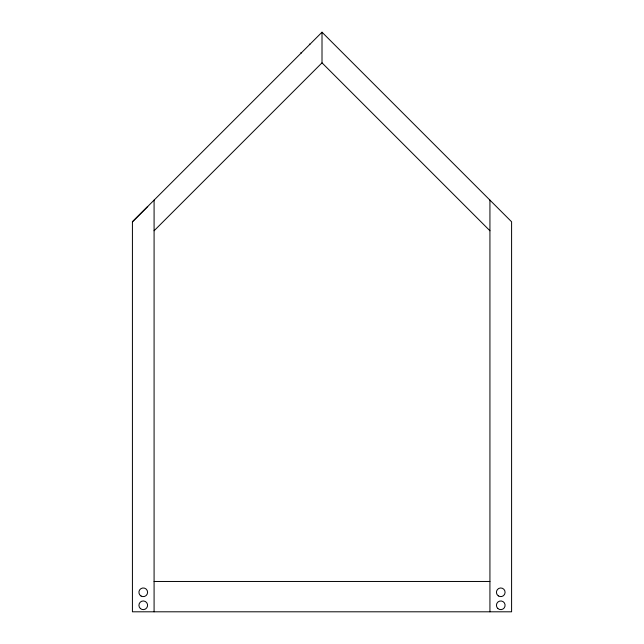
<?xml version="1.0" encoding="UTF-8"?>
<svg xmlns="http://www.w3.org/2000/svg" width="644" height="644" viewBox="0 0 644 644"><rect width="100%" height="100%" fill="white"/><g stroke="black" fill="none" stroke-linecap="round" stroke-linejoin="round"><path stroke-width="0.97" d="M132.423 221.786L322.008 32.2L511.594 221.786L511.594 611.8L132.423 611.8L132.423 221.786L147.742 206.466M154.085 230.761L322.008 62.846L322.008 32.2M154.085 581.468L489.931 581.468M309.362 44.066L309.869 44.573M322.008 62.838L489.931 230.761M300.933 52.494L301.44 53.001M489.931 200.123L489.931 611.8M154.085 200.123L154.085 611.8M140.408 608.564A4.331 4.331 0 0 0 147.508 606.133A4.331 4.331 0 0 0 141.849 601.198A4.331 4.331 0 0 0 140.408 608.564M141.084 596.054A4.331 4.331 0 0 0 147.589 592.303A4.331 4.331 0 0 0 141.084 588.544A4.331 4.331 0 0 0 141.084 596.054M498.327 595.885A4.331 4.331 0 0 0 505.081 592.617A4.331 4.331 0 0 0 498.883 588.399A4.331 4.331 0 0 0 498.327 595.885M497.772 608.435A4.331 4.331 0 0 0 504.976 606.318A4.331 4.331 0 0 0 499.535 601.142A4.331 4.331 0 0 0 497.772 608.435"/></g></svg>
